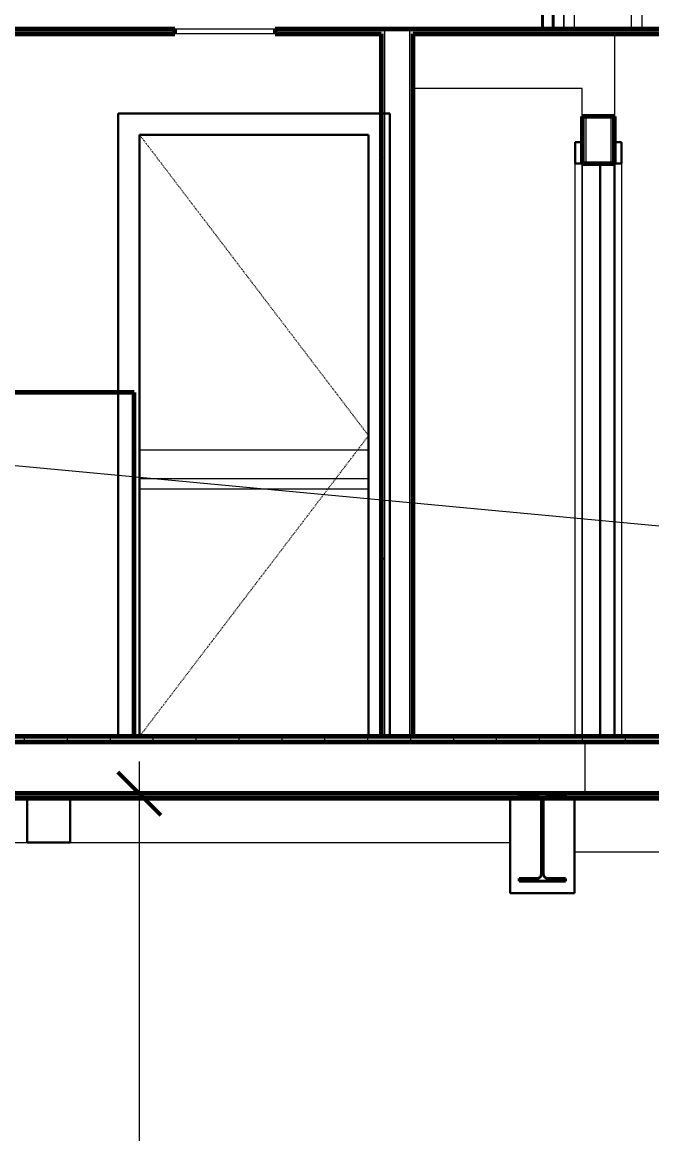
# Model space of a CAD drawing. Header units: inches. Extents: x 94 to 2128, y -110 to 279.
# Drawn here: x 1235.9 to 1323.9, y 41 to 196.2 of the extents above; entities that cross this region are included whole.
import ezdxf

# ---------------------------------------------------------------- set-up
doc = ezdxf.new("R2010")
doc.units = ezdxf.units.IN
doc.header["$MEASUREMENT"] = 0
doc.linetypes.add('Dash 1_16_', pattern=[0.125, 0.0625, -0.0625])
for name, color, linetype, lineweight in [('A-ANNO-DIMS', 211, 'Continuous', 9), ('A-ANNO-DIMS-48', 211, 'Continuous', 9), ('A-ANNO-SYMB', 150, 'Continuous', 9), ('A-CLNG', 13, 'Continuous', 18), ('A-CLNG-PATT', 13, 'Continuous', 60), ('A-DOOR', 31, 'Continuous', 18), ('A-DOOR-FRAM', 31, 'Continuous', 9), ('A-FLOR', 192, 'Continuous', 18), ('A-FLOR-PATT', 8, 'Continuous', 60), ('A-WALL', 113, 'Continuous', 18), ('A-WALL-PATT', 111, 'Continuous', 18), ('I-WALL', 2, 'Continuous', 18), ('Q-CASE', 31, 'Continuous', 9), ('S-BEAM', 12, 'Continuous', 9)]:
    doc.layers.add(name, color=color, linetype=linetype, lineweight=lineweight)
doc.styles.add('Arial', font='arial.ttf', dxfattribs={"height": 4.425898})
doc.dimstyles.new('Linear_wCenter_-_3_32__Arial', dxfattribs={"dimscale": 12, "dimtxt": 4.5, "dimasz": 0.5, "dimexe": 0.375, "dimexo": 0.25, "dimgap": 0.25, "dimtad": 1, "dimdec": 0, "dimzin": 1, "dimdsep": 46, "dimlunit": 4, "dimtxsty": 'Arial', "dimblk1": 'OBLIQUE', "dimblk2": 'OBLIQUE', "dimsah": 1, "dimcen": 0.09, "dimdle": 0.375, "dimazin": 0, "dimtfac": 1, "dimtdec": 4, "dimtix": 1, "dimtmove": 0, "dimatfit": 3, "dimfxl": 1, "dimtvp": 1, "dimtfill": 1, "dimfrac": 2, "dimtolj": 1, "dimtzin": 0, "dimarcsym": 2})
pattern_1 = [(0, (-179.802, -54.394), (15.36, 3.84), [0.634, -10.886, 0.634, -10.886, -61.44]), (0, (-179.802, -54.394), (15.36, 3.84), [-23.04, 0.634, -22.406, 0.634, -10.886, -26.88]), (0, (-179.802, -54.394), (15.36, 3.84), [-57.6, 0.634, -7.046, 0.634, -18.566]), (120, (-174.042, -52.474), (-11.0055376, 11.38215), [0.634, -10.886, 0.634, -10.886, -61.44]), (120, (-174.042, -52.474), (-11.0055376, 11.38215), [-23.04, 0.634, -22.406, 0.634, -10.886, -26.88]), (120, (-174.042, -52.474), (-11.0055376, 11.38215), [-57.6, 0.634, -7.046, 0.634, -18.566]), (240, (-172.122, -44.794), (-4.3544624, -15.22215), [0.634, -10.886, 0.634, -10.886, -61.44]), (240, (-172.122, -44.794), (-4.3544624, -15.22215), [-23.04, 0.634, -22.406, 0.634, -10.886, -26.88]), (240, (-172.122, -44.794), (-4.3544624, -15.22215), [-57.6, 0.634, -7.046, 0.634, -18.566])]

# ---------------------------------------------------------------- blocks, each defined once
blk = doc.blocks.new('Double-Flush - 60_ x 80_-148405-Section - North_South - Looking East - Kitchen _ Stair _ Garage')
at = {"layer": 'A-DOOR', "lineweight": 30}
for p, q in [((-342.35, 176.5), (-344.35, 176.5)), ((-344.35, 176.5), (-344.35, 96.5)), ((-342.35, 96.5), (-342.35, 176.5)), ((-344.35, 96.5), (-342.35, 96.5))]:
    blk.add_line(p, q, dxfattribs=at)
at = {"layer": 'A-DOOR-FRAM', "lineweight": 30}
for p, q in [((-347.85, 179.5), (-347.85, 176.5)), ((-346.85, 179.5), (-347.85, 179.5)), ((-346.85, 176.5), (-346.85, 179.5)), ((-341.35, 179.5), (-342.35, 179.5)), ((-342.35, 179.5), (-342.35, 176.5)), ((-341.35, 176.5), (-341.35, 179.5)), ((-347.85, 176.5), (-346.85, 176.5)), ((-342.35, 176.5), (-341.35, 176.5))]:
    blk.add_line(p, q, dxfattribs=at)
at = {"layer": 'A-DOOR-FRAM'}
for p, q in [((-347.85, 96.5), (-347.85, 176.5)), ((-346.85, 176.5), (-346.85, 96.5)), ((-341.35, 176.5), (-341.35, 96.5))]:
    blk.add_line(p, q, dxfattribs=at)
blk = doc.blocks.new('Vanity Counter Top w Round Sink Hole - standard-378682-Section - North_South - Looking East - Kitchen _ Stair _ Garage')
at = {"layer": 'Q-CASE'}
for p, q in [((-408.72, 136.5), (-376.72, 136.5)), ((-408.72, 132.5), (-376.72, 132.5)), ((-376.72, 131), (-408.72, 131))]:
    blk.add_line(p, q, dxfattribs=at)
blk = doc.blocks.new('Dimension Lumber - 2x8-1017043-Section - North_South - Looking East - Kitchen _ Stair _ Garage')
at = {"layer": 'S-BEAM'}
for p, q in [((-490.47, 88.5), (-490.47, 95.75)), ((-346.47, 95.75), (-346.47, 88.5))]:
    blk.add_line(p, q, dxfattribs=at)
blk = doc.blocks.new('Dimension Lumber - 2x4-1012730-Section - North_South - Looking East - Kitchen _ Stair _ Garage')
at = {"layer": 'S-BEAM'}
for p, q in [((-486.94, 198.75), (-352.41, 198.75)), ((-389.78, 195.25), (-403.78, 195.25))]:
    blk.add_line(p, q, dxfattribs=at)
blk = doc.blocks.new('W-Wide Flange - W12X26-1178191-Section - North_South - Looking East - Kitchen _ Stair _ Garage')
at = {"layer": 'S-BEAM'}
h = blk.add_hatch(dxfattribs=at)
h.set_pattern_fill('FP_24', color=256, style=0, pattern_type=2)
h.set_pattern_definition([(45, (-179.802, -54.394), (-4.75176, 4.75176), []), (45, (-179.802, -47.194), (-4.75176, 4.75176), [])])
h.paths.add_polyline_path([(-355.65, 76.28), (-349.17, 76.28), (-349.17, 76.66), (-351.61, 76.66), (-352.09, 76.86), (-352.29, 77.34), (-352.29, 87.44), (-352.09, 87.92), (-351.61, 88.12), (-349.17, 88.12), (-349.17, 88.5), (-355.65, 88.5), (-355.65, 88.12), (-353.21, 88.12), (-352.73, 87.92), (-352.52, 87.44), (-352.52, 77.34), (-352.73, 76.86), (-353.21, 76.66), (-355.65, 76.66)], flags=0)
at = {"layer": 'S-BEAM', "lineweight": 40}
for p, q in [((-349.17, 88.5), (-355.65, 88.5)), ((-355.65, 88.5), (-355.65, 88.12)), ((-349.17, 88.12), (-349.17, 88.5)), ((-355.65, 88.12), (-353.21, 88.12)), ((-352.52, 87.44), (-352.52, 77.34)), ((-352.29, 77.34), (-352.29, 87.44)), ((-351.61, 88.12), (-349.17, 88.12)), ((-353.21, 76.66), (-355.65, 76.66)), ((-355.65, 76.66), (-355.65, 76.28)), ((-355.65, 76.28), (-349.17, 76.28)), ((-349.17, 76.66), (-351.61, 76.66)), ((-349.17, 76.28), (-349.17, 76.66))]:
    blk.add_line(p, q, dxfattribs=at)
for centre, start, end in [((-353.21, 87.44), 0, 90), ((-351.61, 87.44), 90, 180), ((-353.21, 77.34), 270, 0), ((-351.61, 77.34), 180, 270)]:
    blk.add_arc(centre, 0.684, start, end, dxfattribs=at)
blk = doc.blocks.new('Casework 5 - Casework 5-830777-Section - North_South - Looking East - Kitchen _ Stair _ Garage')
at = {"layer": 'Q-CASE', "lineweight": 30}
for p, q in [((-347.91, 87.88), (-356.91, 87.88)), ((-356.91, 87.88), (-356.91, 74.6)), ((-347.91, 74.6), (-347.91, 87.88)), ((-356.91, 74.6), (-347.91, 74.6))]:
    blk.add_line(p, q, dxfattribs=at)
blk = doc.blocks.new('Casework 26 - Casework 5-958541-Section - North_South - Looking East - Kitchen _ Stair _ Garage')
at = {"layer": 'Q-CASE', "lineweight": 30}
for p, q in [((-418.44, 87.75), (-424.44, 87.75)), ((-424.44, 87.75), (-424.44, 81.66)), ((-418.44, 81.66), (-418.44, 87.75)), ((-424.44, 81.66), (-418.44, 81.66))]:
    blk.add_line(p, q, dxfattribs=at)
blk = doc.blocks.new('Casework 29 - Casework 5-958827-Section - North_South - Looking East - Kitchen _ Stair _ Garage')
at = {"layer": 'Q-CASE'}
for p, q in [((-424.44, 87.75), (-485.97, 87.75)), ((-356.91, 87.75), (-418.44, 87.75)), ((-356.91, 81.61), (-485.97, 81.61))]:
    blk.add_line(p, q, dxfattribs=at)
blk = doc.blocks.new('Casework 33 - Casework 5-959053-Section - North_South - Looking East - Kitchen _ Stair _ Garage')
at = {"layer": 'Q-CASE'}
for p, q in [((-277.79, 87.75), (-347.91, 87.75)), ((-211.47, 87.75), (-212.6, 87.75)), ((-211.47, 87.75), (-211.47, 80.31)), ((-277.79, 80.31), (-347.91, 80.31)), ((-211.47, 80.31), (-212.6, 80.31))]:
    blk.add_line(p, q, dxfattribs=at)
blk = doc.blocks.new('Dimension Lumber - 2x8-1012677-Section - North_South - Looking East - Kitchen _ Stair _ Garage')
at = {"layer": 'S-BEAM'}
for p, q in [((-350.91, 202.5), (-350.91, 198.75)), ((-349.41, 202.5), (-350.91, 202.5)), ((-349.41, 195.25), (-349.41, 202.5))]:
    blk.add_line(p, q, dxfattribs=at)
blk = doc.blocks.new('Dimension Lumber - 2x4-585825-Section - North_South - Looking East - Kitchen _ Stair _ Garage')
at = {"layer": 'S-BEAM', "lineweight": 40}
for p, q in [((-328.51, 198.75), (-330.01, 198.75)), ((-330.01, 198.75), (-330.01, 195.25)), ((-328.51, 195.25), (-328.51, 198.75)), ((-330.01, 195.25), (-328.51, 195.25))]:
    blk.add_line(p, q, dxfattribs=at)
blk = doc.blocks.new('Dimension Lumber - 2x8-V27-Section - North_South - Looking East - Kitchen _ Stair _ Garage')
at = {"layer": 'S-BEAM'}
for p, q in [((-349.41, 202.5), (-349.41, 195.25)), ((-347.91, 202.5), (-349.41, 202.5)), ((-347.91, 195.25), (-347.91, 202.5))]:
    blk.add_line(p, q, dxfattribs=at)
blk = doc.blocks.new('Dimension Lumber - 2x4-V45-Section - North_South - Looking East - Kitchen _ Stair _ Garage')
at = {"layer": 'S-BEAM'}
for p, q in [((-340.02, 224.43), (-340.02, 195.25)), ((-338.52, 224.43), (-338.52, 195.25))]:
    blk.add_line(p, q, dxfattribs=at)
blk = doc.blocks.new('Single-Flush - 32_ x 84_-1397987-Section - North_South - Looking East - Kitchen _ Stair _ Garage')
at = {"layer": 'A-DOOR', "linetype": 'Dash 1_16_', "lineweight": 9}
for p in [(-408.72, 180.5), (-408.72, 96.5)]:
    blk.add_line(p, (-376.72, 138.5), dxfattribs=at)
at = {"layer": 'A-DOOR-FRAM', "lineweight": 30}
for p, q in [((-373.72, 183.5), (-411.72, 183.5)), ((-411.72, 183.5), (-411.72, 96.5)), ((-373.72, 96.5), (-373.72, 183.5)), ((-408.72, 96.5), (-408.72, 180.5)), ((-408.72, 180.5), (-376.72, 180.5)), ((-376.72, 180.5), (-376.72, 96.5)), ((-411.72, 96.5), (-408.72, 96.5)), ((-376.72, 96.5), (-373.72, 96.5))]:
    blk.add_line(p, q, dxfattribs=at)
blk = doc.blocks.new('DIMBLOCK2-Section - North_South - Looking East - Kitchen _ Stair _ Garage')
at = {"layer": 'A-ANNO-DIMS-48'}
for p, q in [((1252.24, 93), (1252.24, -51)), ((1253.48, 88.5), (1247.74, 88.5)), ((1252.24, 88.5), (1253.48, 88.5)), ((1253.48, -46.5), (1247.74, -46.5)), ((1252.24, -46.5), (1253.48, -46.5))]:
    blk.add_line(p, q, dxfattribs=at)
at = {"layer": 'A-ANNO-DIMS-48', "lineweight": 50}
for p, q in [((1252.24, 88.5), (1249.24, 91.5)), ((1252.24, 88.5), (1255.24, 85.5)), ((1252.24, -46.5), (1249.24, -43.5)), ((1252.24, -46.5), (1255.24, -49.5))]:
    blk.add_line(p, q, dxfattribs=at)
at = {"layer": 'A-ANNO-DIMS-48', "color": 0, "insert": (1243.49, 11.45), "char_height": 4.426, "width": 22.9292, "attachment_point": 1, "rotation": 90, "line_spacing_factor": 0.938532, "style": 'Arial', "bg_fill": 3, "box_fill_scale": 1.25, "bg_fill_color": 0, "bg_fill_transparency": 0}
blk.add_mtext('11\' - 3"', dxfattribs=at)
blk = doc.blocks.new('_Oblique')
at = {"color": 0, "linetype": 'ByBlock', "lineweight": -2}
blk.add_line((-0.5, -0.5), (0.5, 0.5), dxfattribs=at)

msp = doc.modelspace()

# ---------------------------------------------------------------- hatches: boundary and pattern name
at = {"layer": 'A-CLNG-PATT', "lineweight": 9}
h = msp.add_hatch(dxfattribs=at)
h.set_pattern_fill('FP_16', color=256, style=0, pattern_type=2)
h.set_pattern_definition(pattern_1)
h.paths.add_polyline_path([(1579.02995, 194.625), (1595.78934, 194.625), (1595.78934, 195.25), (1512.5507, 195.25), (1512.5507, 194.625), (1560.73558, 194.625)], flags=0)
h.paths.add_polyline_path([(1168.53934, 194.625), (1257.22684, 194.625), (1257.22684, 195.25), (1168.53934, 195.25)], flags=0)
h.paths.add_polyline_path([(1271.22684, 194.625), (1286.53934, 194.625), (1286.53934, 195.25), (1271.22684, 195.25)], flags=0)
h.paths.add_polyline_path([(1484.16434, 194.625), (1484.16434, 195.25), (1290.03934, 195.25), (1290.03934, 194.625), (1483.66434, 194.625)], flags=0)
h.paths.add_polyline_path([(1488.16434, 194.625), (1498.5507, 194.625), (1498.5507, 195.25), (1487.66434, 195.25), (1487.66434, 194.625)], flags=0)
h = msp.add_hatch(dxfattribs=at)
h.set_pattern_fill('FP_16', color=256, style=0, pattern_type=2)
h.set_pattern_definition(pattern_1)
h.paths.add_polyline_path([(1595.03753, 87.875), (1596.28934, 87.875), (1596.28934, 88.5), (1547.28934, 88.5), (1547.28934, 87.875), (1592.75073, 87.875)], flags=0)
h.paths.add_polyline_path([(1176.5537, 87.875), (1543.78934, 87.875), (1543.78934, 88.5), (1168.53934, 88.5), (1168.53934, 87.875)], flags=0)
at = {"layer": 'A-FLOR-PATT', "lineweight": 9}
h = msp.add_hatch(dxfattribs=at)
h.set_pattern_fill('FP_18', color=256, style=0, pattern_type=2)
h.set_pattern_definition([(90, (-179.802, -54.394), (-6, 4e-16), [])])
h.paths.add_polyline_path([(1597.32433, 95.75), (1599.28934, 95.75), (1599.28934, 96.5), (1517.7397, 96.5), (1517.7397, 95.75), (1595.78934, 95.75)], flags=0)
h.paths.add_polyline_path([(1167.03934, 95.75), (1487.57945, 95.75), (1487.55808, 96.5), (1167.03934, 96.5)], flags=0)
at = {"layer": 'A-WALL-PATT', "lineweight": 9}
h = msp.add_hatch(dxfattribs=at)
h.set_pattern_fill('FP_16', color=256, style=0, pattern_type=2)
h.set_pattern_definition(pattern_1)
h.paths.add_polyline_path([(1286.53934, 96.5), (1286.53934, 194.625), (1286.03934, 194.625), (1286.03934, 96.5), (1286.31995, 96.5)], flags=0)
h = msp.add_hatch(dxfattribs=at)
h.set_pattern_fill('FP_16', color=256, style=0, pattern_type=2)
h.set_pattern_definition(pattern_1)
h.paths.add_polyline_path([(1290.53934, 96.5), (1290.53934, 194.625), (1290.03934, 194.625), (1290.03934, 96.5)], flags=0)

# ---------------------------------------------------------------- linework, layer by layer
at = {"layer": 'A-ANNO-SYMB'}
msp.add_line((1604.51034, 99.73912), (1145.97935, 142.56721), dxfattribs=at)
at = {"layer": 'A-CLNG', "lineweight": 60}
for p, q in [((1168.53934, 194.625), (1257.22684, 194.625)), ((1257.22684, 195.25), (1169.03934, 195.25)), ((1257.22684, 194.625), (1257.22684, 195.25)), ((1498.5507, 195.25), (1271.22684, 195.25)), ((1271.22684, 195.25), (1271.22684, 194.625)), ((1271.22684, 194.625), (1286.03934, 194.625)), ((1290.53934, 194.625), (1483.66434, 194.625)), ((1596.28934, 88.5), (1171.03934, 88.5)), ((1168.53934, 87.875), (1543.28934, 87.875))]:
    msp.add_line(p, q, dxfattribs=at)
at = {"layer": 'A-CLNG'}
msp.add_line((1271.22684, 194.625), (1257.22684, 194.625), dxfattribs=at)
at = {"layer": 'A-FLOR', "lineweight": 60}
for p, q in [((1487.55808, 96.5), (1167.03934, 96.5)), ((1167.03934, 95.75), (1383.21816, 95.75))]:
    msp.add_line(p, q, dxfattribs=at)
at = {"layer": 'A-WALL'}
for p, q in [((1286.53934, 195.25), (1286.53934, 96.5)), ((1290.03934, 195.25), (1290.03934, 96.5)), ((1314.66434, 183.06751), (1314.66434, 176.5)), ((1318.16434, 183.06751), (1318.16434, 176.5))]:
    msp.add_line(p, q, dxfattribs=at)
at = {"layer": 'I-WALL', "lineweight": 60}
for p, q in [((1286.03934, 194.625), (1286.03934, 96.5)), ((1290.53934, 96.5), (1290.53934, 194.625)), ((1318.66434, 183.06751), (1314.16434, 183.06751)), ((1314.16434, 183.06751), (1314.16434, 176.5)), ((1318.66434, 176.5), (1318.66434, 183.06751)), ((1314.16434, 176.5), (1318.66434, 176.5)), ((1251.53934, 144.5), (1215.53934, 144.5)), ((1251.53934, 96.5), (1251.53934, 144.5))]:
    msp.add_line(p, q, dxfattribs=at)
at = {"layer": 'I-WALL'}
for p, q in [((1318.66434, 194.625), (1318.66434, 183.06751)), ((1314.16434, 187), (1290.53934, 187)), ((1314.16434, 183.06751), (1314.16434, 187)), ((1314.16434, 96.5), (1314.16434, 176.5))]:
    msp.add_line(p, q, dxfattribs=at)

# ---------------------------------------------------------------- block references
at = {"layer": 'A-DOOR', "lineweight": 9}
for name in ['Single-Flush - 32_ x 84_-1397987-Section - North_South - Looking East - Kitchen _ Stair _ Garage', 'Double-Flush - 60_ x 80_-148405-Section - North_South - Looking East - Kitchen _ Stair _ Garage']:
    msp.add_blockref(name, (1661.01157, 0), dxfattribs=at)
at = {"layer": 'Q-CASE'}
for name in ['Vanity Counter Top w Round Sink Hole - standard-378682-Section - North_South - Looking East - Kitchen _ Stair _ Garage', 'Casework 29 - Casework 5-958827-Section - North_South - Looking East - Kitchen _ Stair _ Garage', 'Casework 26 - Casework 5-958541-Section - North_South - Looking East - Kitchen _ Stair _ Garage', 'Casework 5 - Casework 5-830777-Section - North_South - Looking East - Kitchen _ Stair _ Garage', 'Casework 33 - Casework 5-959053-Section - North_South - Looking East - Kitchen _ Stair _ Garage']:
    msp.add_blockref(name, (1661.01157, 0), dxfattribs=at)
at = {"layer": 'S-BEAM'}
for name, p in [('Dimension Lumber - 2x4-V45-Section - North_South - Looking East - Kitchen _ Stair _ Garage', (1661.01157, 0)), ('Dimension Lumber - 2x8-1012677-Section - North_South - Looking East - Kitchen _ Stair _ Garage', (1661.01157, 0)), ('Dimension Lumber - 2x8-V27-Section - North_South - Looking East - Kitchen _ Stair _ Garage', (1661.01157, 0)), ('Dimension Lumber - 2x4-1012730-Section - North_South - Looking East - Kitchen _ Stair _ Garage', (1661.01157, 0)), ('Dimension Lumber - 2x4-585825-Section - North_South - Looking East - Kitchen _ Stair _ Garage', (1638.61515, 0)), ('Dimension Lumber - 2x8-1017043-Section - North_South - Looking East - Kitchen _ Stair _ Garage', (1661.01157, 0)), ('W-Wide Flange - W12X26-1178191-Section - North_South - Looking East - Kitchen _ Stair _ Garage', (1661.01157, 0))]:
    msp.add_blockref(name, p, dxfattribs=at)

# ---------------------------------------------------------------- next in the draw order: dimensions: what is measured, and where the dimension line sits
at = {"layer": 'A-ANNO-DIMS'}
dim = msp.add_linear_dim(base=(1252.23613, -46.5), p1=(1256.47877, 88.5), p2=(1256.47877, -46.5), angle=90, dimstyle='Linear_wCenter_-_3_32__Arial', override={"dimpost": '<>', "dimfxl": 135}, dxfattribs=at)
dim.commit()
dim.dimension.update_dxf_attribs({"geometry": 'DIMBLOCK2-Section - North_South - Looking East - Kitchen _ Stair _ Garage', "text_midpoint": (1246.97487, 21)})

doc.saveas('drawing.dxf')
